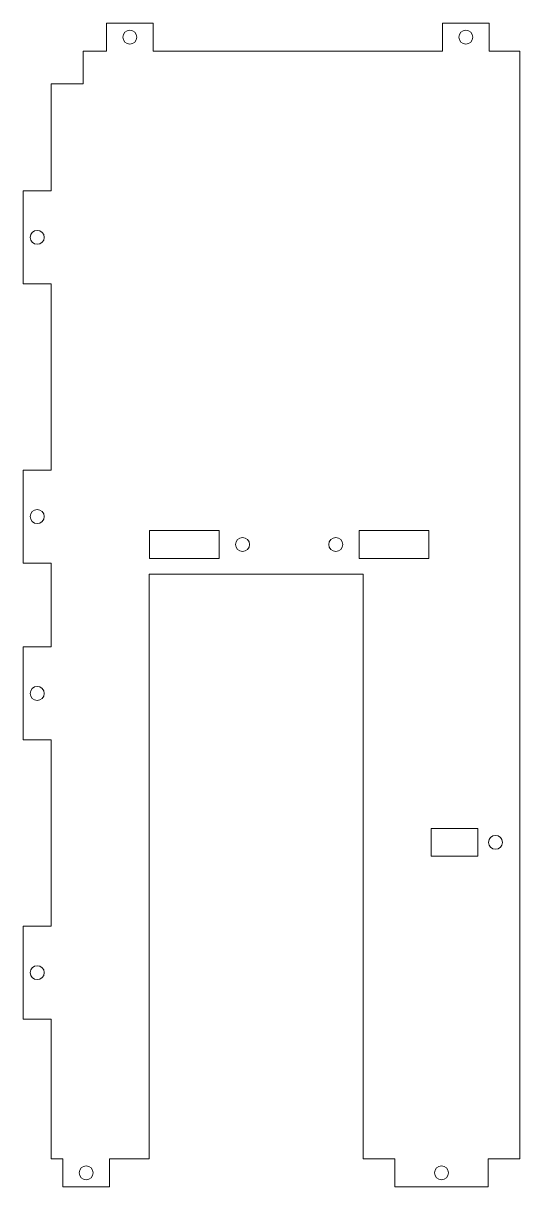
# Model space of a CAD drawing. Header units: millimetres. Extents: x -56 to 50, y -125 to 125.
import ezdxf

# ---------------------------------------------------------------- set-up
doc = ezdxf.new("R2010")
doc.units = ezdxf.units.MM

msp = doc.modelspace()

# ---------------------------------------------------------------- linework, layer by layer
at = {"color": 7, "linetype": 'Continuous', "lineweight": 15}
for p, q in [((-38.41, 119), (-38.41, 125)), ((-38.41, 125), (-28.41, 125)), ((-28.41, 125), (-28.41, 119)), ((33.71, 119), (33.71, 125)), ((33.71, 125), (43.71, 125)), ((43.71, 125), (43.71, 119)), ((-43.41, 112), (-43.41, 119)), ((-43.41, 119), (-38.41, 119)), ((-28.41, 119), (33.71, 119)), ((43.71, 119), (50.29, 119)), ((50.29, 119), (50.29, -119)), ((-50.29, 89), (-50.29, 112)), ((-50.29, 112), (-43.41, 112)), ((-56.29, 69), (-56.29, 89)), ((-56.29, 89), (-50.29, 89)), ((-50.29, 69), (-56.29, 69)), ((-50.29, 29), (-50.29, 69)), ((-56.29, 9), (-56.29, 29)), ((-56.29, 29), (-50.29, 29)), ((-29.205, 16), (-14.205, 16)), ((-29.205, 10), (-29.205, 16)), ((-14.205, 16), (-14.205, 10)), ((15.795, 16), (30.795, 16)), ((15.795, 10), (15.795, 16)), ((30.795, 16), (30.795, 10)), ((-14.205, 10), (-29.205, 10)), ((30.795, 10), (15.795, 10)), ((-50.29, 9), (-56.29, 9)), ((-50.29, -9), (-50.29, 9)), ((-29.29, 6.59), (16.71, 6.59)), ((-29.29, -119), (-29.29, 6.59)), ((16.71, 6.59), (16.71, -119)), ((-56.29, -29), (-56.29, -9)), ((-56.29, -9), (-50.29, -9)), ((-50.29, -29), (-56.29, -29)), ((-50.29, -69), (-50.29, -29)), ((31.29, -48), (41.29, -48)), ((31.29, -54), (31.29, -48)), ((41.29, -48), (41.29, -54)), ((41.29, -54), (31.29, -54)), ((-56.29, -89), (-56.29, -69)), ((-56.29, -69), (-50.29, -69)), ((-50.29, -89), (-56.29, -89)), ((-50.29, -119), (-50.29, -89)), ((-47.79, -119), (-50.29, -119)), ((-47.79, -125), (-47.79, -119)), ((-29.29, -119), (-37.79, -119)), ((-37.79, -119), (-37.79, -125)), ((23.5, -119), (16.71, -119)), ((23.5, -125), (23.5, -119)), ((43.5, -119), (43.5, -125)), ((50.29, -119), (43.5, -119)), ((-37.79, -125), (-47.79, -125)), ((43.5, -125), (23.5, -125))]:
    msp.add_line(p, q, dxfattribs=at)
for centre in [(-33.41, 122), (38.71, 122), (-53.29, 79), (-53.29, 19), (-9.205, 13), (10.795, 13), (-53.29, -19), (45.08, -51), (-53.29, -79), (-42.79, -122), (33.5, -122)]:
    msp.add_circle(centre, 1.5, dxfattribs=at)

doc.saveas('drawing.dxf')
